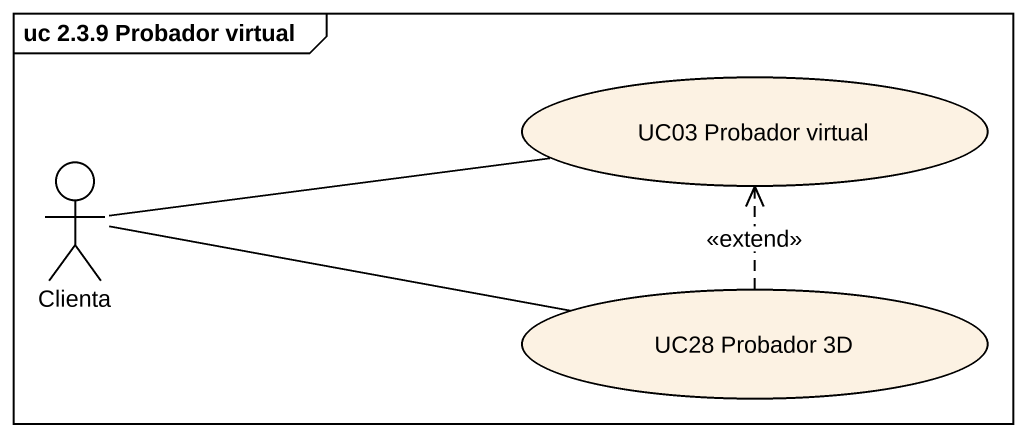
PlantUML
@startuml
mainframe uc 2.3.9 Probador virtual
usecase "UC03 Probador virtual" as UC03_Probador_virtual
actor Clienta
usecase "UC28 Probador 3D" as UC28_Probador_3D
Clienta -right- UC03_Probador_virtual
Clienta -right- UC28_Probador_3D
UC28_Probador_3D .up.> UC03_Probador_virtual : <<extend>>
@enduml
